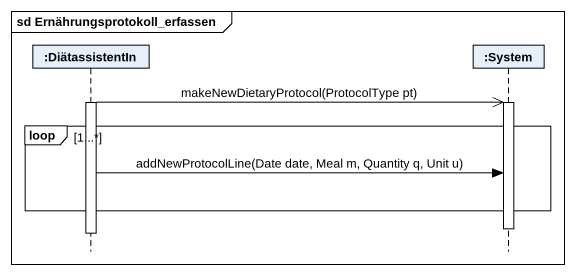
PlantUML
@startuml
mainframe sd Ernährungsprotokoll_erfassen
hide footbox
participant ":DiätassistentIn" as DiätassistentIn
participant ":System" as System

activate DiätassistentIn
DiätassistentIn ->> System : makeNewDietaryProtocol(ProtocolType pt)
activate System
loop 1...*
  DiätassistentIn -> System : addNewProtocolLine(Date date, Meal m, Quantity q, Unit u)
end
deactivate System
deactivate DiätassistentIn
@enduml
